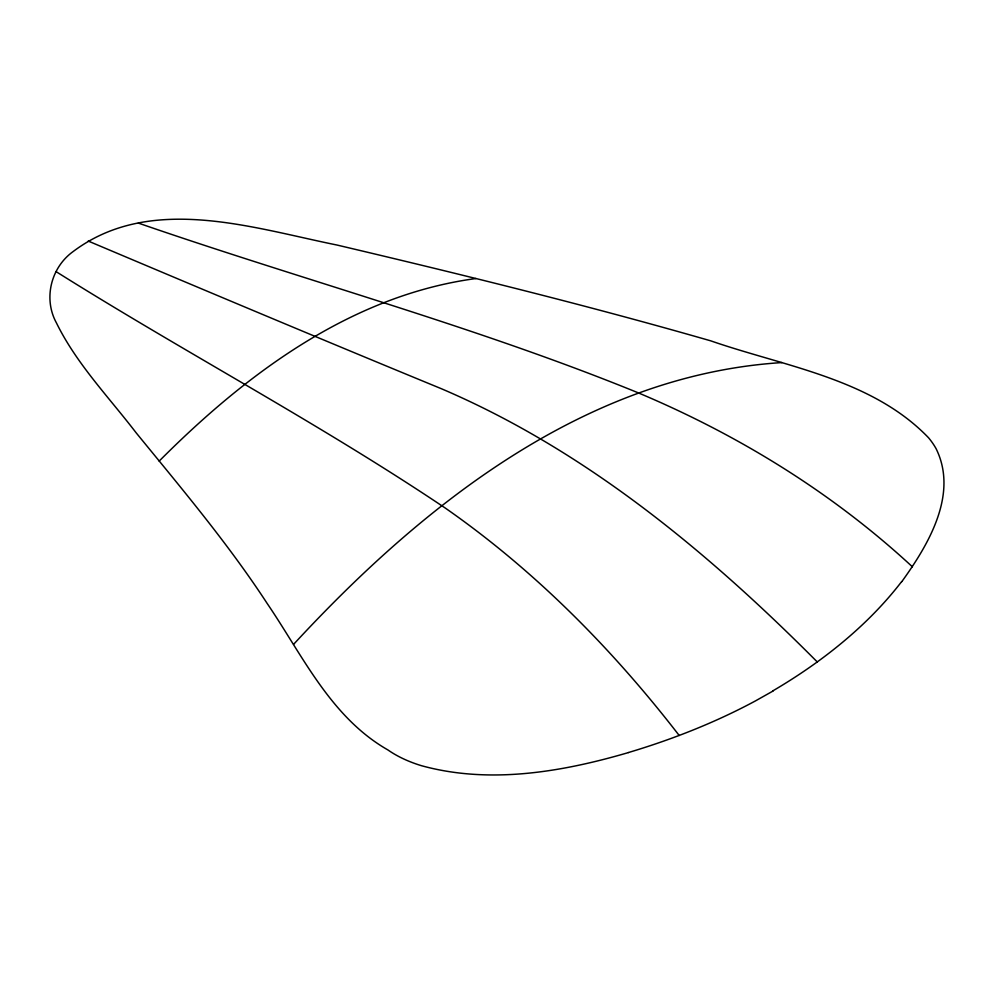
<?xml version="1.0" encoding="UTF-8"?>
<svg xmlns="http://www.w3.org/2000/svg" width="994" height="994" viewBox="0 0 994 994"><rect width="100%" height="100%" fill="white"/><g stroke="black" fill="none" stroke-linecap="round" stroke-linejoin="round"><path stroke-width="1.49" d="M901.806 581.639C928.346 544.836 958.589 494.279 936.087 448.667A150.007 86.602 0 0 0 928.595 437.82C871.986 378.826 785.049 366.624 710.872 340.88C587.168 305.307 462.135 274.543 336.879 245.009C252.054 227.837 150.28 193.544 73.084 251.581C50.818 267.622 43.177 298.834 56.447 322.938C76.463 363.729 108.594 396.867 136.004 432.638C181.417 488.315 227.924 543.358 267.274 603.619C302.772 655.767 330.84 717.395 387.946 749.961A109.887 63.442 0 0 0 421.369 765.666C489.495 784.452 561.921 772.04 628.457 752.57M293.578 644.361C422.09 505.263 585.491 374.974 782.005 362.574M159.164 461.104C245.767 374.191 351.118 295.243 476.014 278.531M773.021 691.029L755.415 700.932A569.438 328.766 0 0 1 628.419 752.533M138.377 223.091C304.624 280.594 475.057 326.33 638.123 392.779C738.418 434.925 832.45 492.788 912.405 566.816M88.218 241.057C205.721 290.683 323.274 340.122 441.224 388.654C585.28 450.158 707.753 551.856 817.329 662.016M56.074 271.623C184.573 352.348 319.111 423.332 445.138 507.959C534.896 570.506 612.441 649.082 679.188 735.473M901.645 581.589A639.776 369.37 0 0 1 772.785 690.905"/></g></svg>
